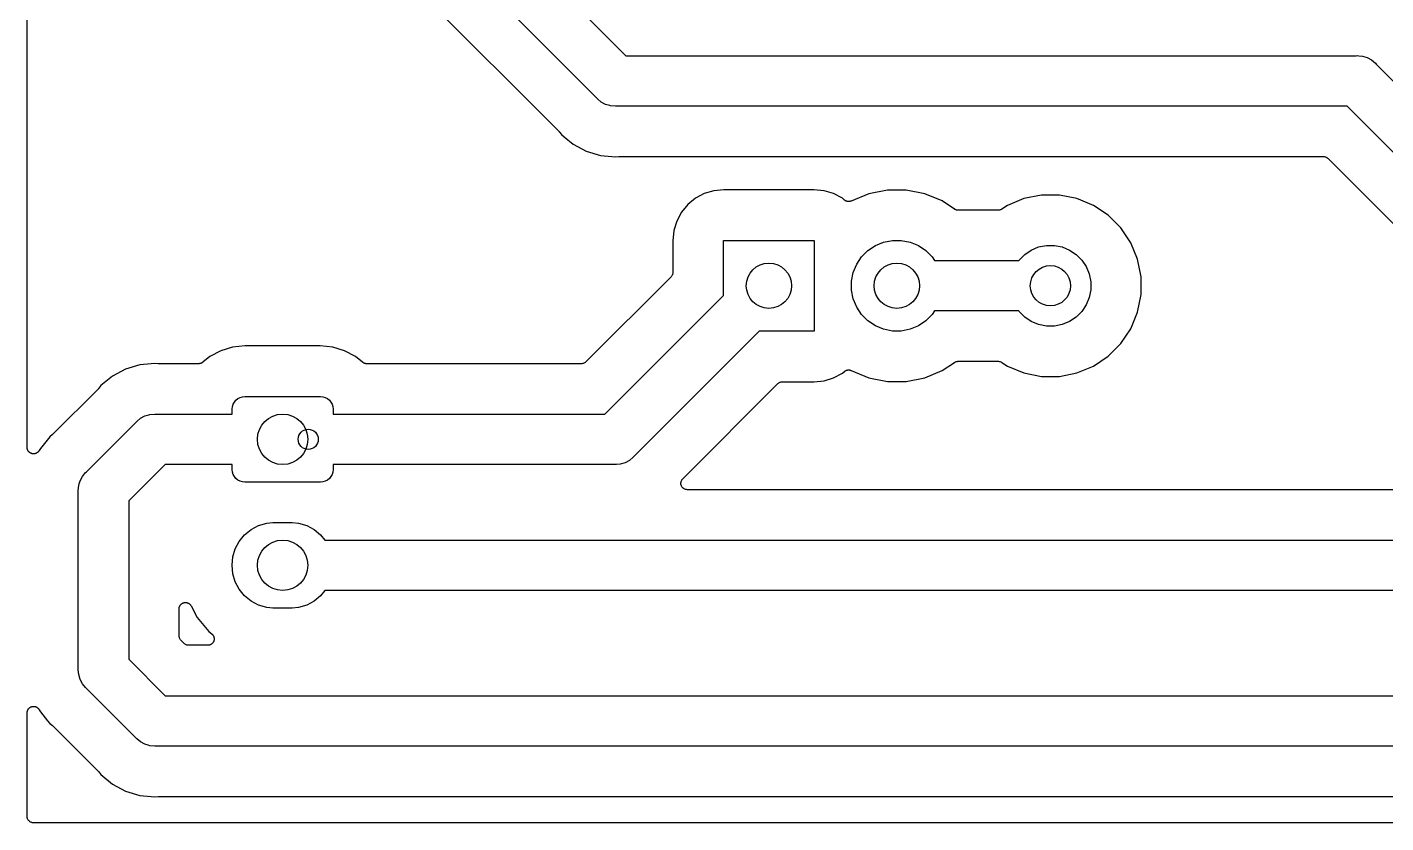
# Model space of a CAD drawing. Extents: x 31.5 to 106.7, y -110.7 to -45.7.
# Drawn here: x 31.5 to 58.47, y -110.73 to -94.94 of the extents above; entities that cross this region are included whole.
import ezdxf

# ---------------------------------------------------------------- set-up
doc = ezdxf.new("R2010")
doc.units = 0
doc.layers.add('BLACK', color=7, linetype='CONTINUOUS')

msp = doc.modelspace()

# ---------------------------------------------------------------- linework, layer by layer
at = {"layer": 'BLACK', "linetype": 'CONTINUOUS'}
for p, q in [((31.505, -103.285), (31.505, -45.856)), ((37.043, -89.1679), (43.3871, -95.512)), ((42.8091, -96.3482), (36.2109, -89.75)), ((35.8393, -90.7926), (42.0628, -97.0161)), ((43.3871, -95.512), (57.8874, -95.512)), ((57.8874, -95.512), (57.912, -95.5096)), ((57.912, -95.5096), (57.9366, -95.512)), ((57.9366, -95.512), (58.01, -95.5192)), ((58.01, -95.5192), (58.1043, -95.5478)), ((58.1043, -95.5478), (58.1911, -95.5943)), ((58.1911, -95.5943), (58.2673, -95.6567)), ((58.2673, -95.6567), (58.2829, -95.6758)), ((58.2829, -95.6758), (61.8854, -99.2783)), ((42.8247, -96.3673), (42.8091, -96.3482)), ((42.9009, -96.4297), (42.8247, -96.3673)), ((42.9877, -96.4762), (42.9009, -96.4297)), ((43.07, -96.5011), (42.9877, -96.4762)), ((43.082, -96.5048), (43.07, -96.5011)), ((43.18, -96.5144), (43.082, -96.5048)), ((43.2046, -96.512), (43.18, -96.5144)), ((57.7049, -96.512), (43.2046, -96.512)), ((61.1783, -99.9854), (57.7049, -96.512)), ((42.0628, -97.0161), (42.0641, -97.0174)), ((42.0641, -97.0174), (42.0674, -97.0216)), ((42.0674, -97.0216), (42.0712, -97.0254)), ((42.0712, -97.0254), (42.1142, -97.0778)), ((42.1142, -97.0778), (42.1666, -97.1208)), ((42.1666, -97.1208), (42.1666, -97.1208)), ((42.1666, -97.1208), (42.3426, -97.2652)), ((42.3426, -97.2652), (42.6032, -97.4045)), ((42.6032, -97.4045), (42.8859, -97.4903)), ((42.8859, -97.4903), (43.1125, -97.5126)), ((43.1125, -97.5126), (43.1125, -97.5126)), ((43.1125, -97.5126), (43.18, -97.5193)), ((43.18, -97.5193), (43.2475, -97.5126)), ((43.2475, -97.5126), (43.2492, -97.5125)), ((43.2492, -97.5125), (43.2546, -97.5125)), ((43.2546, -97.5125), (43.2599, -97.512)), ((43.2599, -97.512), (57.2381, -97.512)), ((57.2381, -97.512), (57.2385, -97.512)), ((57.2385, -97.512), (57.2385, -97.512)), ((57.2385, -97.512), (57.2385, -97.512)), ((57.2385, -97.512), (57.2398, -97.512)), ((57.2398, -97.512), (57.2515, -97.5133)), ((57.2515, -97.5133), (57.2632, -97.5145)), ((57.2632, -97.5145), (57.2638, -97.5147)), ((57.2638, -97.5147), (57.2645, -97.5148)), ((57.2645, -97.5148), (57.2757, -97.5183)), ((57.2757, -97.5183), (57.2869, -97.5218)), ((57.2869, -97.5218), (57.2875, -97.5221)), ((57.2875, -97.5221), (57.2881, -97.5223)), ((57.2881, -97.5223), (57.2984, -97.5279)), ((57.2984, -97.5279), (57.3087, -97.5335)), ((57.3087, -97.5335), (57.3092, -97.5339)), ((57.3092, -97.5339), (57.3098, -97.5342)), ((57.3098, -97.5342), (57.3188, -97.5417)), ((57.3188, -97.5417), (57.3279, -97.5492)), ((57.3279, -97.5492), (60.1845, -100.406)), ((44.7697, -98.3405), (44.6175, -98.4655)), ((44.9435, -98.2476), (44.7697, -98.3405)), ((45.132, -98.1905), (44.9435, -98.2476)), ((45.3342, -98.1705), (45.132, -98.1905)), ((47.1218, -98.1705), (45.3342, -98.1705)), ((47.324, -98.1905), (47.1218, -98.1705)), ((47.5125, -98.2476), (47.324, -98.1905)), ((47.6863, -98.3405), (47.5125, -98.2476)), ((47.7303, -98.3766), (47.6863, -98.3405)), ((47.735, -98.3798), (47.7303, -98.3766)), ((47.7393, -98.3834), (47.735, -98.3798)), ((47.7452, -98.3866), (47.7393, -98.3834)), ((47.7509, -98.3904), (47.7452, -98.3866)), ((47.7561, -98.3926), (47.7509, -98.3904)), ((47.761, -98.3953), (47.7561, -98.3926)), ((47.7675, -98.3973), (47.761, -98.3953)), ((47.7738, -98.3999), (47.7675, -98.3973)), ((47.7793, -98.401), (47.7738, -98.3999)), ((47.7847, -98.4027), (47.7793, -98.401)), ((47.7914, -98.4035), (47.7847, -98.4027)), ((47.7981, -98.4048), (47.7914, -98.4035)), ((47.8037, -98.4048), (47.7981, -98.4048)), ((47.8093, -98.4054), (47.8037, -98.4048)), ((47.8161, -98.4049), (47.8093, -98.4054)), ((47.8228, -98.4049), (47.8161, -98.4049)), ((47.8284, -98.4038), (47.8228, -98.4049)), ((47.834, -98.4033), (47.8284, -98.4038)), ((47.8405, -98.4014), (47.834, -98.4033)), ((47.8472, -98.4001), (47.8405, -98.4014)), ((47.8524, -98.398), (47.8472, -98.4001)), ((47.8578, -98.3965), (47.8524, -98.398)), ((47.8594, -98.3958), (47.8578, -98.3965)), ((48.2138, -98.249), (47.8594, -98.3958)), ((48.5809, -98.176), (48.2138, -98.249)), ((48.9551, -98.176), (48.5809, -98.176)), ((49.3222, -98.249), (48.9551, -98.176)), ((49.668, -98.3922), (49.3222, -98.249)), ((49.911, -98.5546), (49.668, -98.3922)), ((51.291, -98.3452), (50.9634, -98.4809)), ((51.6387, -98.276), (51.291, -98.3452)), ((51.9933, -98.276), (51.6387, -98.276)), ((52.341, -98.3452), (51.9933, -98.276)), ((52.6686, -98.4809), (52.341, -98.3452)), ((44.4925, -98.6177), (44.3997, -98.7915)), ((44.6175, -98.4655), (44.4925, -98.6177)), ((49.9213, -98.5601), (49.911, -98.5546)), ((49.9315, -98.5657), (49.9213, -98.5601)), ((49.9322, -98.5659), (49.9315, -98.5657)), ((49.9328, -98.5663), (49.9322, -98.5659)), ((49.944, -98.5697), (49.9328, -98.5663)), ((49.9551, -98.5732), (49.944, -98.5697)), ((49.9558, -98.5733), (49.9551, -98.5732)), ((49.9565, -98.5735), (49.9558, -98.5733)), ((49.9681, -98.5747), (49.9565, -98.5735)), ((49.9798, -98.576), (49.9681, -98.5747)), ((49.9812, -98.576), (49.9798, -98.576)), ((49.9815, -98.576), (49.9812, -98.576)), ((49.9812, -98.576), (49.9812, -98.576)), ((49.9812, -98.576), (49.9812, -98.576)), ((50.7825, -98.576), (49.9815, -98.576)), ((50.7941, -98.5749), (50.7825, -98.576)), ((50.8057, -98.5739), (50.7941, -98.5749)), ((50.8064, -98.5737), (50.8057, -98.5739)), ((50.8071, -98.5736), (50.8064, -98.5737)), ((50.8183, -98.5702), (50.8071, -98.5736)), ((50.8295, -98.567), (50.8183, -98.5702)), ((50.8302, -98.5666), (50.8295, -98.567)), ((50.8309, -98.5664), (50.8302, -98.5666)), ((50.8411, -98.561), (50.8309, -98.5664)), ((50.8515, -98.5556), (50.8411, -98.561)), ((50.8527, -98.5548), (50.8515, -98.5556)), ((50.8528, -98.5548), (50.8527, -98.5548)), ((50.853, -98.5546), (50.8528, -98.5548)), ((50.8528, -98.5548), (50.8528, -98.5548)), ((50.9634, -98.4809), (50.853, -98.5546)), ((52.9634, -98.6778), (52.6686, -98.4809)), ((53.2142, -98.9286), (52.9634, -98.6778)), ((44.3997, -98.7915), (44.3425, -98.98)), ((53.4111, -99.2234), (53.2142, -98.9286)), ((44.3425, -98.98), (44.3225, -99.1822)), ((44.3225, -99.1822), (44.3225, -99.8075)), ((45.328, -100.269), (45.328, -99.176)), ((45.328, -99.176), (47.128, -99.176)), ((47.128, -99.176), (47.128, -100.976)), ((48.3417, -99.2784), (48.5055, -99.2106)), ((48.5055, -99.2106), (48.6794, -99.176)), ((48.6794, -99.176), (48.8566, -99.176)), ((48.8566, -99.176), (49.0305, -99.2106)), ((49.0305, -99.2106), (49.1943, -99.2784)), ((53.5468, -99.551), (53.4111, -99.2234)), ((47.9704, -99.6497), (48.0689, -99.5023)), ((48.0689, -99.5023), (48.1943, -99.3769)), ((48.1943, -99.3769), (48.3417, -99.2784)), ((49.1943, -99.2784), (49.3417, -99.3769)), ((49.3417, -99.3769), (49.4671, -99.5023)), ((49.4671, -99.5023), (49.5163, -99.576)), ((51.1946, -99.566), (51.306, -99.4546)), ((51.306, -99.4546), (51.4371, -99.367)), ((51.4371, -99.367), (51.5826, -99.3067)), ((51.5826, -99.3067), (51.7372, -99.276)), ((51.7372, -99.276), (51.8948, -99.276)), ((51.8948, -99.276), (52.0494, -99.3067)), ((52.0494, -99.3067), (52.1949, -99.367)), ((52.1949, -99.367), (52.326, -99.4546)), ((52.326, -99.4546), (52.4374, -99.566)), ((47.9026, -99.8135), (47.9704, -99.6497)), ((49.5163, -99.576), (51.1879, -99.576)), ((51.1879, -99.576), (51.1946, -99.566)), ((52.4374, -99.566), (52.525, -99.6971)), ((52.525, -99.6971), (52.5853, -99.8426)), ((53.616, -99.8987), (53.5468, -99.551)), ((44.2854, -99.8973), (42.5959, -101.587)), ((44.2928, -99.8883), (44.2854, -99.8973)), ((44.3003, -99.8793), (44.2928, -99.8883)), ((44.3007, -99.8787), (44.3003, -99.8793)), ((44.3011, -99.8782), (44.3007, -99.8787)), ((44.3066, -99.8678), (44.3011, -99.8782)), ((44.3123, -99.8576), (44.3066, -99.8678)), ((44.3125, -99.8569), (44.3123, -99.8576)), ((44.3128, -99.8563), (44.3125, -99.8569)), ((44.3162, -99.8451), (44.3128, -99.8563)), ((44.3198, -99.8339), (44.3162, -99.8451)), ((44.32, -99.8326), (44.3198, -99.8333)), ((44.3198, -99.8333), (44.3198, -99.8339)), ((44.3212, -99.821), (44.32, -99.8326)), ((44.3225, -99.8093), (44.3212, -99.821)), ((44.3225, -99.8075), (44.3225, -99.8079)), ((44.3225, -99.8079), (44.3225, -99.808)), ((44.3225, -99.808), (44.3225, -99.808)), ((44.3225, -99.808), (44.3225, -99.8093)), ((47.868, -99.9874), (47.9026, -99.8135)), ((47.868, -100.165), (47.868, -99.9874)), ((52.5853, -99.8426), (52.616, -99.9972)), ((52.616, -99.9972), (52.616, -100.155)), ((53.616, -100.253), (53.616, -99.8987)), ((42.9729, -102.624), (45.328, -100.269)), ((47.9026, -100.339), (47.868, -100.165)), ((52.5853, -100.309), (52.525, -100.455)), ((52.616, -100.155), (52.5853, -100.309)), ((53.5468, -100.601), (53.616, -100.253)), ((47.9704, -100.502), (47.9026, -100.339)), ((48.0689, -100.65), (47.9704, -100.502)), ((49.5163, -100.576), (49.4671, -100.65)), ((51.1879, -100.576), (49.5163, -100.576)), ((51.1946, -100.586), (51.1879, -100.576)), ((51.306, -100.697), (51.1946, -100.586)), ((52.4374, -100.586), (52.326, -100.697)), ((52.525, -100.455), (52.4374, -100.586)), ((48.1943, -100.775), (48.0689, -100.65)), ((48.3417, -100.874), (48.1943, -100.775)), ((49.3417, -100.775), (49.1943, -100.874)), ((49.4671, -100.65), (49.3417, -100.775)), ((51.4371, -100.785), (51.306, -100.697)), ((51.5826, -100.845), (51.4371, -100.785)), ((51.7372, -100.876), (51.5826, -100.845)), ((52.0494, -100.845), (51.8948, -100.876)), ((52.1949, -100.785), (52.0494, -100.845)), ((52.326, -100.697), (52.1949, -100.785)), ((53.4111, -100.929), (53.5468, -100.601)), ((46.0351, -100.976), (43.5509, -103.46)), ((47.128, -100.976), (46.0351, -100.976)), ((48.5055, -100.941), (48.3417, -100.874)), ((48.6794, -100.976), (48.5055, -100.941)), ((48.8566, -100.976), (48.6794, -100.976)), ((49.0305, -100.941), (48.8566, -100.976)), ((49.1943, -100.874), (49.0305, -100.941)), ((51.8948, -100.876), (51.7372, -100.876)), ((53.2142, -101.223), (53.4111, -100.929)), ((35.3458, -101.365), (35.1288, -101.481)), ((35.5812, -101.293), (35.3458, -101.365)), ((35.8322, -101.269), (35.5812, -101.293)), ((37.3198, -101.269), (35.8322, -101.269)), ((37.5708, -101.293), (37.3198, -101.269)), ((37.8062, -101.365), (37.5708, -101.293)), ((38.0232, -101.481), (37.8062, -101.365)), ((52.9634, -101.474), (53.2142, -101.223)), ((33.7419, -101.646), (33.4592, -101.731)), ((33.9684, -101.623), (33.7419, -101.646)), ((33.9685, -101.623), (33.9684, -101.623)), ((34.036, -101.617), (33.9685, -101.623)), ((34.1035, -101.623), (34.036, -101.617)), ((34.1088, -101.623), (34.1035, -101.623)), ((34.1141, -101.624), (34.1088, -101.623)), ((34.1159, -101.624), (34.1141, -101.624)), ((34.9087, -101.624), (34.1159, -101.624)), ((34.9142, -101.623), (34.9087, -101.624)), ((34.9197, -101.624), (34.9142, -101.623)), ((34.9265, -101.622), (34.9197, -101.624)), ((34.9334, -101.622), (34.9265, -101.622)), ((34.9387, -101.62), (34.9334, -101.622)), ((34.9441, -101.619), (34.9387, -101.62)), ((34.9505, -101.616), (34.9441, -101.619)), ((34.9571, -101.614), (34.9505, -101.616)), ((34.962, -101.612), (34.9571, -101.614)), ((34.9671, -101.61), (34.962, -101.612)), ((34.9729, -101.606), (34.9671, -101.61)), ((34.979, -101.603), (34.9729, -101.606)), ((34.9833, -101.599), (34.979, -101.603)), ((34.9879, -101.596), (34.9833, -101.599)), ((34.9893, -101.595), (34.9879, -101.596)), ((35.1288, -101.481), (34.9893, -101.595)), ((38.1627, -101.595), (38.0232, -101.481)), ((38.1673, -101.598), (38.1627, -101.595)), ((38.1715, -101.602), (38.1673, -101.598)), ((38.1776, -101.605), (38.1715, -101.602)), ((38.1833, -101.609), (38.1776, -101.605)), ((38.1884, -101.611), (38.1833, -101.609)), ((38.1932, -101.614), (38.1884, -101.611)), ((38.1998, -101.616), (38.1932, -101.614)), ((38.2062, -101.618), (38.1998, -101.616)), ((38.2116, -101.62), (38.2062, -101.618)), ((38.2169, -101.621), (38.2116, -101.62)), ((38.2237, -101.622), (38.2169, -101.621)), ((38.2305, -101.623), (38.2237, -101.622)), ((38.236, -101.623), (38.2305, -101.623)), ((38.2415, -101.624), (38.236, -101.623)), ((38.2433, -101.624), (38.2415, -101.624)), ((42.5061, -101.624), (38.2433, -101.624)), ((42.5177, -101.623), (42.5061, -101.624)), ((42.5294, -101.622), (42.5177, -101.623)), ((42.5301, -101.622), (42.5294, -101.622)), ((42.5307, -101.622), (42.5301, -101.622)), ((42.5419, -101.618), (42.5307, -101.622)), ((42.5532, -101.615), (42.5419, -101.618)), ((42.5538, -101.615), (42.5532, -101.615)), ((42.5545, -101.614), (42.5538, -101.615)), ((42.5648, -101.609), (42.5545, -101.614)), ((42.5752, -101.604), (42.5648, -101.609)), ((42.5758, -101.603), (42.5752, -101.604)), ((42.5764, -101.603), (42.5758, -101.603)), ((42.5854, -101.595), (42.5764, -101.603)), ((42.5946, -101.588), (42.5854, -101.595)), ((42.5955, -101.587), (42.5946, -101.588)), ((42.5956, -101.587), (42.5955, -101.587)), ((42.5959, -101.587), (42.5956, -101.587)), ((42.5956, -101.587), (42.5956, -101.587)), ((49.668, -101.76), (49.911, -101.597)), ((49.911, -101.597), (49.9112, -101.597)), ((49.9112, -101.597), (49.9112, -101.597)), ((49.9112, -101.597), (49.9113, -101.597)), ((49.9113, -101.597), (49.9124, -101.596)), ((49.9124, -101.596), (49.9229, -101.591)), ((49.9229, -101.591), (49.9331, -101.586)), ((49.9331, -101.586), (49.9338, -101.585)), ((49.9338, -101.585), (49.9345, -101.585)), ((49.9345, -101.585), (49.9457, -101.582)), ((49.9457, -101.582), (49.9569, -101.578)), ((49.9569, -101.578), (49.9576, -101.578)), ((49.9576, -101.578), (49.9583, -101.578)), ((49.9583, -101.578), (49.9699, -101.577)), ((49.9699, -101.577), (49.9815, -101.576)), ((49.9815, -101.576), (50.7825, -101.576)), ((50.7825, -101.576), (50.7828, -101.576)), ((50.7828, -101.576), (50.7828, -101.576)), ((50.7828, -101.576), (50.7828, -101.576)), ((50.7828, -101.576), (50.7842, -101.576)), ((50.7842, -101.576), (50.7959, -101.577)), ((50.7959, -101.577), (50.8075, -101.578)), ((50.8075, -101.578), (50.8082, -101.579)), ((50.8082, -101.579), (50.8089, -101.579)), ((50.8089, -101.579), (50.82, -101.582)), ((50.82, -101.582), (50.8312, -101.586)), ((50.8312, -101.586), (50.8318, -101.586)), ((50.8318, -101.586), (50.8325, -101.586)), ((50.8325, -101.586), (50.8427, -101.592)), ((50.8427, -101.592), (50.853, -101.597)), ((50.853, -101.597), (50.9634, -101.671)), ((50.9634, -101.671), (51.291, -101.807)), ((52.341, -101.807), (52.6686, -101.671)), ((52.6686, -101.671), (52.9634, -101.474)), ((33.1986, -101.871), (32.9702, -102.058)), ((33.4592, -101.731), (33.1986, -101.871)), ((47.324, -101.962), (47.5125, -101.904)), ((47.5125, -101.904), (47.6863, -101.811)), ((47.6863, -101.811), (47.7303, -101.775)), ((47.7303, -101.775), (47.7317, -101.774)), ((47.7317, -101.774), (47.7364, -101.771)), ((47.7364, -101.771), (47.7407, -101.768)), ((47.7407, -101.768), (47.7467, -101.764)), ((47.7467, -101.764), (47.7524, -101.761)), ((47.7524, -101.761), (47.7577, -101.759)), ((47.7577, -101.759), (47.7627, -101.756)), ((47.7627, -101.756), (47.7691, -101.754)), ((47.7691, -101.754), (47.7755, -101.752)), ((47.7755, -101.752), (47.781, -101.751)), ((47.781, -101.751), (47.7864, -101.749)), ((47.7864, -101.749), (47.7932, -101.748)), ((47.7932, -101.748), (47.7998, -101.747)), ((47.7998, -101.747), (47.8055, -101.747)), ((47.8055, -101.747), (47.8111, -101.747)), ((47.8111, -101.747), (47.8178, -101.747)), ((47.8178, -101.747), (47.8246, -101.747)), ((47.8246, -101.747), (47.8301, -101.748)), ((47.8301, -101.748), (47.8357, -101.749)), ((47.8357, -101.749), (47.8422, -101.751)), ((47.8422, -101.751), (47.8489, -101.752)), ((47.8489, -101.752), (47.8541, -101.755)), ((47.8541, -101.755), (47.8594, -101.756)), ((47.8594, -101.756), (48.2138, -101.903)), ((48.2138, -101.903), (48.5809, -101.976)), ((48.9551, -101.976), (49.3222, -101.903)), ((49.3222, -101.903), (49.668, -101.76)), ((51.291, -101.807), (51.6387, -101.876)), ((51.6387, -101.876), (51.9933, -101.876)), ((51.9933, -101.876), (52.341, -101.807)), ((32.9188, -102.12), (32.0159, -103.023)), ((32.9222, -102.116), (32.9188, -102.12)), ((32.9261, -102.112), (32.9222, -102.116)), ((32.9272, -102.111), (32.9261, -102.112)), ((32.9702, -102.058), (32.9272, -102.111)), ((44.5181, -103.907), (46.4067, -102.019)), ((46.4067, -102.019), (46.407, -102.018)), ((46.407, -102.018), (46.4079, -102.017)), ((46.407, -102.018), (46.407, -102.018)), ((46.407, -102.018), (46.407, -102.018)), ((46.4079, -102.017), (46.4171, -102.01)), ((46.4171, -102.01), (46.4262, -102.003)), ((46.4262, -102.003), (46.4268, -102.002)), ((46.4268, -102.002), (46.4273, -102.002)), ((46.4273, -102.002), (46.4378, -101.997)), ((46.4378, -101.997), (46.4481, -101.991)), ((46.4481, -101.991), (46.4487, -101.991)), ((46.4487, -101.991), (46.4493, -101.991)), ((46.4493, -101.991), (46.4606, -101.987)), ((46.4606, -101.987), (46.4718, -101.984)), ((46.4718, -101.984), (46.4725, -101.984)), ((46.4725, -101.984), (46.4731, -101.984)), ((46.4731, -101.984), (46.4847, -101.983)), ((46.4847, -101.983), (46.4965, -101.981)), ((46.4965, -101.981), (47.1218, -101.981)), ((47.1218, -101.981), (47.324, -101.962)), ((48.5809, -101.976), (48.9551, -101.976)), ((35.576, -102.524), (35.5808, -102.475)), ((35.5808, -102.475), (35.595, -102.428)), ((35.595, -102.428), (35.6181, -102.385)), ((35.6181, -102.385), (35.6492, -102.347)), ((35.6492, -102.347), (35.6871, -102.316)), ((35.6871, -102.316), (35.7303, -102.293)), ((35.7303, -102.293), (35.7772, -102.279)), ((35.7772, -102.279), (35.826, -102.274)), ((35.826, -102.274), (37.326, -102.274)), ((37.326, -102.274), (37.3748, -102.279)), ((37.3748, -102.279), (37.4217, -102.293)), ((37.4217, -102.293), (37.4649, -102.316)), ((37.4649, -102.316), (37.5028, -102.347)), ((37.5028, -102.347), (37.5339, -102.385)), ((37.5339, -102.385), (37.557, -102.428)), ((37.557, -102.428), (37.5712, -102.475)), ((37.5712, -102.475), (37.576, -102.524)), ((33.6807, -102.769), (33.7569, -102.706)), ((33.7569, -102.706), (33.8437, -102.66)), ((33.8437, -102.66), (33.9185, -102.637)), ((33.9185, -102.637), (33.938, -102.631)), ((33.938, -102.631), (34.036, -102.622)), ((34.036, -102.622), (34.0606, -102.624)), ((34.0606, -102.624), (35.576, -102.624)), ((35.576, -102.624), (35.576, -102.524)), ((37.576, -102.524), (37.576, -102.624)), ((37.576, -102.624), (42.9729, -102.624)), ((32.6838, -103.769), (33.6651, -102.788)), ((33.6651, -102.788), (33.6807, -102.769)), ((31.5056, -103.291), (31.505, -103.285)), ((31.9542, -103.074), (31.7668, -103.303)), ((32.0066, -103.031), (31.9542, -103.074)), ((32.0104, -103.027), (32.0066, -103.031)), ((32.0146, -103.024), (32.0104, -103.027)), ((32.0159, -103.023), (32.0146, -103.024)), ((31.5056, -103.297), (31.5056, -103.291)), ((31.5068, -103.304), (31.5056, -103.297)), ((31.5074, -103.31), (31.5068, -103.304)), ((31.5092, -103.316), (31.5074, -103.31)), ((31.5103, -103.322), (31.5092, -103.316)), ((31.5127, -103.328), (31.5103, -103.322)), ((31.5146, -103.334), (31.5127, -103.328)), ((31.5174, -103.339), (31.5146, -103.334)), ((31.5197, -103.345), (31.5174, -103.339)), ((31.5232, -103.35), (31.5197, -103.345)), ((31.5262, -103.356), (31.5232, -103.35)), ((31.5301, -103.36), (31.5262, -103.356)), ((31.5334, -103.365), (31.5301, -103.36)), ((31.5379, -103.37), (31.5334, -103.365)), ((31.5419, -103.375), (31.5379, -103.37)), ((31.5466, -103.379), (31.5419, -103.375)), ((31.5508, -103.383), (31.5466, -103.379)), ((31.5561, -103.387), (31.5508, -103.383)), ((31.561, -103.391), (31.5561, -103.387)), ((31.5663, -103.393), (31.561, -103.391)), ((31.5714, -103.397), (31.5663, -103.393)), ((31.5772, -103.399), (31.5714, -103.397)), ((31.5828, -103.402), (31.5772, -103.399)), ((31.5886, -103.404), (31.5828, -103.402)), ((31.5942, -103.407), (31.5886, -103.404)), ((31.6004, -103.408), (31.5942, -103.407)), ((31.6065, -103.41), (31.6004, -103.408)), ((31.6125, -103.41), (31.6065, -103.41)), ((31.6184, -103.412), (31.6125, -103.41)), ((31.6248, -103.412), (31.6184, -103.412)), ((31.6311, -103.412), (31.6248, -103.412)), ((31.6372, -103.412), (31.6311, -103.412)), ((31.6432, -103.412), (31.6372, -103.412)), ((31.6495, -103.411), (31.6432, -103.412)), ((31.6558, -103.41), (31.6495, -103.411)), ((31.6616, -103.408), (31.6558, -103.41)), ((31.6676, -103.407), (31.6616, -103.408)), ((31.6735, -103.405), (31.6676, -103.407)), ((31.6796, -103.403), (31.6735, -103.405)), ((31.685, -103.4), (31.6796, -103.403)), ((31.6906, -103.398), (31.685, -103.4)), ((31.6959, -103.395), (31.6906, -103.398)), ((31.7015, -103.392), (31.6959, -103.395)), ((31.7063, -103.388), (31.7015, -103.392)), ((31.7114, -103.384), (31.7063, -103.388)), ((31.7159, -103.38), (31.7114, -103.384)), ((31.7209, -103.376), (31.7159, -103.38)), ((31.7248, -103.371), (31.7209, -103.376)), ((31.7291, -103.367), (31.7248, -103.371)), ((31.7327, -103.362), (31.7291, -103.367)), ((31.7368, -103.357), (31.7327, -103.362)), ((31.7397, -103.352), (31.7368, -103.357)), ((31.7432, -103.347), (31.7397, -103.352)), ((31.744, -103.345), (31.7432, -103.347)), ((31.7668, -103.303), (31.744, -103.345)), ((43.4591, -103.542), (43.3723, -103.588)), ((43.5353, -103.479), (43.4591, -103.542)), ((43.5509, -103.46), (43.5353, -103.479)), ((32.6023, -103.861), (32.6647, -103.785)), ((32.6647, -103.785), (32.6838, -103.769)), ((34.2431, -103.624), (33.52, -104.347)), ((35.576, -103.624), (34.2431, -103.624)), ((35.576, -103.724), (35.576, -103.624)), ((35.5808, -103.773), (35.576, -103.724)), ((35.595, -103.82), (35.5808, -103.773)), ((35.6181, -103.863), (35.595, -103.82)), ((37.557, -103.82), (37.5339, -103.863)), ((37.5712, -103.773), (37.557, -103.82)), ((37.576, -103.724), (37.5712, -103.773)), ((43.1554, -103.624), (37.576, -103.624)), ((37.576, -103.624), (37.576, -103.724)), ((43.18, -103.626), (43.1554, -103.624)), ((43.2046, -103.624), (43.18, -103.626)), ((43.278, -103.617), (43.2046, -103.624)), ((43.3723, -103.588), (43.278, -103.617)), ((32.5176, -104.14), (32.5272, -104.042)), ((32.5272, -104.042), (32.5374, -104.008)), ((32.5374, -104.008), (32.5558, -103.948)), ((32.5558, -103.948), (32.6023, -103.861)), ((35.6492, -103.901), (35.6181, -103.863)), ((35.6871, -103.932), (35.6492, -103.901)), ((35.7303, -103.955), (35.6871, -103.932)), ((35.7772, -103.969), (35.7303, -103.955)), ((35.826, -103.974), (35.7772, -103.969)), ((37.326, -103.974), (35.826, -103.974)), ((37.3748, -103.969), (37.326, -103.974)), ((37.4217, -103.955), (37.3748, -103.969)), ((37.4649, -103.932), (37.4217, -103.955)), ((37.5028, -103.901), (37.4649, -103.932)), ((37.5339, -103.863), (37.5028, -103.901)), ((44.4809, -103.996), (44.4822, -103.984)), ((44.4809, -103.997), (44.4809, -103.996)), ((44.4809, -103.996), (44.4809, -103.996)), ((44.4821, -104.009), (44.4809, -103.997)), ((44.4832, -104.021), (44.4821, -104.009)), ((44.4822, -103.984), (44.4834, -103.972)), ((44.4833, -104.021), (44.4832, -104.021)), ((44.4832, -104.021), (44.4832, -104.021)), ((44.4868, -104.033), (44.4833, -104.021)), ((44.4834, -103.972), (44.4835, -103.972)), ((44.4835, -103.971), (44.4871, -103.96)), ((44.4835, -103.972), (44.4835, -103.971)), ((44.4902, -104.045), (44.4868, -104.033)), ((44.4871, -103.96), (44.4907, -103.948)), ((44.4903, -104.045), (44.4902, -104.045)), ((44.4961, -104.056), (44.4903, -104.045)), ((44.4903, -104.045), (44.4903, -104.045)), ((44.4907, -103.948), (44.4908, -103.948)), ((44.4908, -103.948), (44.4967, -103.937)), ((44.4908, -103.948), (44.4908, -103.948)), ((44.5017, -104.067), (44.4961, -104.056)), ((44.4967, -103.937), (44.5024, -103.926)), ((44.5018, -104.067), (44.5017, -104.067)), ((44.5019, -104.067), (44.5018, -104.067)), ((44.5096, -104.076), (44.5019, -104.067)), ((44.5024, -103.926), (44.5025, -103.926)), ((44.5025, -103.926), (44.5026, -103.926)), ((44.5026, -103.926), (44.5104, -103.917)), ((44.5172, -104.086), (44.5096, -104.076)), ((44.5104, -103.917), (44.5181, -103.907)), ((44.5174, -104.086), (44.5172, -104.086)), ((44.5175, -104.086), (44.5174, -104.086)), ((44.5269, -104.094), (44.5175, -104.086)), ((44.5362, -104.102), (44.5269, -104.094)), ((32.52, -104.165), (32.5176, -104.14)), ((32.52, -107.671), (32.52, -104.165)), ((33.52, -104.347), (33.52, -107.489)), ((44.5364, -104.102), (44.5362, -104.102)), ((44.5365, -104.102), (44.5364, -104.102)), ((44.5473, -104.108), (44.5365, -104.102)), ((44.5579, -104.114), (44.5473, -104.108)), ((44.5581, -104.114), (44.5579, -104.114)), ((44.5583, -104.114), (44.5581, -104.114)), ((44.5699, -104.118), (44.5583, -104.114)), ((44.5815, -104.121), (44.5699, -104.118)), ((44.5817, -104.121), (44.5815, -104.121)), ((44.582, -104.121), (44.5817, -104.121)), ((44.5939, -104.123), (44.582, -104.121)), ((44.6062, -104.124), (44.5939, -104.123)), ((44.6066, -104.124), (44.6062, -104.124)), ((44.6079, -104.124), (44.6066, -104.124)), ((44.6066, -104.124), (44.6066, -104.124)), ((44.6066, -104.124), (44.6066, -104.124)), ((63.3741, -104.124), (44.6079, -104.124)), ((35.9515, -104.914), (36.0991, -104.835)), ((36.0991, -104.835), (36.2594, -104.786)), ((36.2594, -104.786), (36.3843, -104.774)), ((36.3843, -104.774), (36.7677, -104.774)), ((36.7677, -104.774), (36.8926, -104.786)), ((36.8926, -104.786), (37.0529, -104.835)), ((37.0529, -104.835), (37.2005, -104.914)), ((35.6369, -105.297), (35.7158, -105.149)), ((35.7158, -105.149), (35.8221, -105.02)), ((35.8221, -105.02), (35.9515, -104.914)), ((37.2005, -104.914), (37.3299, -105.02)), ((37.3299, -105.02), (37.4153, -105.124)), ((37.4153, -105.124), (63.8409, -105.124)), ((35.5883, -105.457), (35.6369, -105.297)), ((35.5719, -105.624), (35.5883, -105.457)), ((35.5883, -105.791), (35.5719, -105.624)), ((35.6369, -105.951), (35.5883, -105.791)), ((35.7158, -106.099), (35.6369, -105.951)), ((35.8221, -106.228), (35.7158, -106.099)), ((35.9515, -106.334), (35.8221, -106.228)), ((37.3299, -106.228), (37.2005, -106.334)), ((37.4153, -106.124), (37.3299, -106.228)), ((64.0234, -106.124), (37.4153, -106.124)), ((34.52, -106.488), (34.5207, -106.482)), ((34.52, -106.49), (34.52, -106.488)), ((34.52, -107.022), (34.52, -106.49)), ((34.5207, -106.482), (34.5208, -106.476)), ((34.5208, -106.476), (34.5221, -106.47)), ((34.5221, -106.47), (34.5228, -106.463)), ((34.5228, -106.463), (34.5246, -106.457)), ((34.5246, -106.457), (34.5259, -106.452)), ((34.5259, -106.452), (34.5284, -106.446)), ((34.5284, -106.446), (34.5303, -106.44)), ((34.5303, -106.44), (34.5332, -106.434)), ((34.5332, -106.434), (34.5356, -106.429)), ((34.5356, -106.429), (34.5392, -106.423)), ((34.5392, -106.423), (34.5422, -106.418)), ((34.5422, -106.418), (34.5461, -106.413)), ((34.5461, -106.413), (34.5495, -106.408)), ((34.5495, -106.408), (34.5541, -106.404)), ((34.5541, -106.404), (34.5581, -106.399)), ((34.5581, -106.399), (34.5629, -106.395)), ((34.5629, -106.395), (34.5672, -106.391)), ((34.5672, -106.391), (34.5725, -106.387)), ((34.5725, -106.387), (34.5775, -106.383)), ((34.5775, -106.383), (34.5828, -106.381)), ((34.5828, -106.381), (34.5879, -106.377)), ((34.5879, -106.377), (34.5938, -106.375)), ((34.5938, -106.375), (34.5994, -106.372)), ((34.5994, -106.372), (34.6052, -106.37)), ((34.6052, -106.37), (34.6109, -106.368)), ((34.6109, -106.368), (34.6171, -106.367)), ((34.6171, -106.367), (34.6232, -106.365)), ((34.6232, -106.365), (34.6292, -106.364)), ((34.6292, -106.364), (34.6352, -106.363)), ((34.6352, -106.363), (34.6416, -106.363)), ((34.6416, -106.363), (34.6479, -106.363)), ((34.6479, -106.363), (34.6539, -106.363)), ((34.6539, -106.363), (34.66, -106.363)), ((34.66, -106.363), (34.6662, -106.365)), ((34.6662, -106.365), (34.6725, -106.365)), ((34.6725, -106.365), (34.6783, -106.367)), ((34.6783, -106.367), (34.6843, -106.368)), ((34.6843, -106.368), (34.6901, -106.371)), ((34.6901, -106.371), (34.6962, -106.373)), ((34.6962, -106.373), (34.7016, -106.375)), ((34.7016, -106.375), (34.7072, -106.378)), ((34.7072, -106.378), (34.7124, -106.381)), ((34.7124, -106.381), (34.718, -106.384)), ((34.718, -106.384), (34.7227, -106.388)), ((34.7227, -106.388), (34.7277, -106.392)), ((34.7277, -106.392), (34.7322, -106.396)), ((34.7322, -106.396), (34.7371, -106.4)), ((34.7371, -106.4), (34.741, -106.405)), ((34.741, -106.405), (34.7452, -106.409)), ((34.7452, -106.409), (34.7488, -106.414)), ((34.7488, -106.414), (34.7528, -106.419)), ((34.7528, -106.419), (34.7556, -106.425)), ((34.7556, -106.425), (34.759, -106.43)), ((34.759, -106.43), (34.8803, -106.657)), ((36.0991, -106.413), (35.9515, -106.334)), ((36.2594, -106.462), (36.0991, -106.413)), ((36.3843, -106.474), (36.2594, -106.462)), ((36.7677, -106.474), (36.3843, -106.474)), ((36.8926, -106.462), (36.7677, -106.474)), ((37.0529, -106.413), (36.8926, -106.462)), ((37.2005, -106.334), (37.0529, -106.413)), ((34.8803, -106.657), (35.1115, -106.938)), ((34.5211, -107.034), (34.52, -107.022)), ((34.5222, -107.045), (34.5211, -107.034)), ((34.5224, -107.046), (34.5222, -107.045)), ((34.5224, -107.047), (34.5224, -107.046)), ((34.5258, -107.058), (34.5224, -107.047)), ((34.5291, -107.069), (34.5258, -107.058)), ((35.1115, -106.938), (35.1704, -106.987)), ((35.1704, -106.987), (35.1718, -106.988)), ((35.1718, -106.988), (35.176, -106.992)), ((35.176, -106.992), (35.1806, -106.996)), ((35.1806, -106.996), (35.1846, -107.001)), ((35.1846, -107.001), (35.1891, -107.006)), ((35.1891, -107.006), (35.1924, -107.011)), ((35.1924, -107.011), (35.1961, -107.015)), ((35.1961, -107.015), (35.1991, -107.021)), ((35.1991, -107.021), (35.2026, -107.027)), ((35.2026, -107.027), (35.2048, -107.032)), ((35.2048, -107.032), (35.2076, -107.037)), ((35.2076, -107.037), (35.2094, -107.044)), ((35.2094, -107.044), (35.2118, -107.05)), ((35.2118, -107.05), (35.2129, -107.055)), ((35.2129, -107.055), (35.2146, -107.061)), ((35.2146, -107.061), (35.2152, -107.068)), ((34.5294, -107.07), (34.5291, -107.069)), ((34.5296, -107.07), (34.5294, -107.07)), ((34.5351, -107.081), (34.5296, -107.07)), ((34.5405, -107.091), (34.5351, -107.081)), ((34.5409, -107.092), (34.5405, -107.091)), ((34.5412, -107.092), (34.5409, -107.092)), ((34.5486, -107.101), (34.5412, -107.092)), ((34.556, -107.111), (34.5486, -107.101)), ((34.5569, -107.112), (34.556, -107.111)), ((34.5572, -107.112), (34.5569, -107.112)), ((34.5569, -107.112), (34.5569, -107.112)), ((34.5569, -107.112), (34.5569, -107.112)), ((34.6201, -107.175), (34.5572, -107.112)), ((34.6292, -107.182), (34.6201, -107.175)), ((34.6382, -107.19), (34.6292, -107.182)), ((34.6388, -107.19), (34.6382, -107.19)), ((34.6393, -107.191), (34.6388, -107.19)), ((34.6496, -107.196), (34.6393, -107.191)), ((34.6599, -107.202), (34.6496, -107.196)), ((34.6605, -107.202), (34.6599, -107.202)), ((34.6611, -107.202), (34.6605, -107.202)), ((34.6723, -107.206), (34.6611, -107.202)), ((34.6835, -107.209), (34.6723, -107.206)), ((34.6842, -107.209), (34.6835, -107.209)), ((34.6848, -107.209), (34.6842, -107.209)), ((34.6964, -107.211), (34.6848, -107.209)), ((34.7082, -107.212), (34.6964, -107.211)), ((34.7095, -107.212), (34.7082, -107.212)), ((34.7099, -107.212), (34.7095, -107.212)), ((34.7095, -107.212), (34.7095, -107.212)), ((34.7095, -107.212), (34.7095, -107.212)), ((35.0899, -107.212), (34.7099, -107.212)), ((35.0959, -107.211), (35.0899, -107.212)), ((35.1019, -107.211), (35.0959, -107.211)), ((35.1082, -107.21), (35.1019, -107.211)), ((35.1145, -107.21), (35.1082, -107.21)), ((35.1203, -107.208), (35.1145, -107.21)), ((35.1262, -107.207), (35.1203, -107.208)), ((35.1321, -107.204), (35.1262, -107.207)), ((35.1383, -107.202), (35.1321, -107.204)), ((35.1436, -107.2), (35.1383, -107.202)), ((35.1492, -107.197), (35.1436, -107.2)), ((35.1545, -107.194), (35.1492, -107.197)), ((35.1602, -107.191), (35.1545, -107.194)), ((35.1648, -107.187), (35.1602, -107.191)), ((35.1698, -107.184), (35.1648, -107.187)), ((35.1744, -107.179), (35.1698, -107.184)), ((35.1794, -107.175), (35.1744, -107.179)), ((35.1832, -107.17), (35.1794, -107.175)), ((35.1875, -107.166), (35.1832, -107.17)), ((35.1911, -107.161), (35.1875, -107.166)), ((35.1952, -107.156), (35.1911, -107.161)), ((35.198, -107.151), (35.1952, -107.156)), ((35.2014, -107.146), (35.198, -107.151)), ((35.2039, -107.14), (35.2014, -107.146)), ((35.2069, -107.134), (35.2039, -107.14)), ((35.2087, -107.128), (35.2069, -107.134)), ((35.2111, -107.123), (35.2087, -107.128)), ((35.2124, -107.117), (35.2111, -107.123)), ((35.2143, -107.111), (35.2124, -107.117)), ((35.2149, -107.105), (35.2143, -107.111)), ((35.2161, -107.099), (35.2149, -107.105)), ((35.2152, -107.068), (35.2164, -107.074)), ((35.2162, -107.092), (35.2161, -107.099)), ((35.2169, -107.086), (35.2162, -107.092)), ((35.2164, -107.074), (35.2163, -107.08)), ((35.2163, -107.08), (35.2169, -107.086)), ((33.52, -107.489), (34.2431, -108.212)), ((32.5176, -107.696), (32.52, -107.671)), ((32.5272, -107.794), (32.5176, -107.696)), ((32.5558, -107.888), (32.5272, -107.794)), ((32.6023, -107.975), (32.5558, -107.888)), ((32.6647, -108.051), (32.6023, -107.975)), ((32.6838, -108.067), (32.6647, -108.051)), ((33.6651, -109.048), (32.6838, -108.067)), ((34.2431, -108.212), (95.8049, -108.212)), ((31.505, -108.549), (31.5057, -108.543)), ((31.505, -108.551), (31.505, -108.549)), ((31.505, -110.608), (31.505, -108.551)), ((31.5057, -108.543), (31.5058, -108.537)), ((31.5058, -108.537), (31.5071, -108.531)), ((31.5071, -108.531), (31.5078, -108.524)), ((31.5078, -108.524), (31.5096, -108.518)), ((31.5096, -108.518), (31.5109, -108.513)), ((31.5109, -108.513), (31.5133, -108.507)), ((31.5133, -108.507), (31.5153, -108.501)), ((31.5153, -108.501), (31.5182, -108.495)), ((31.5182, -108.495), (31.5206, -108.49)), ((31.5206, -108.49), (31.5242, -108.484)), ((31.5242, -108.484), (31.5272, -108.479)), ((31.5272, -108.479), (31.5311, -108.474)), ((31.5311, -108.474), (31.5345, -108.469)), ((31.5345, -108.469), (31.5391, -108.465)), ((31.5391, -108.465), (31.5431, -108.46)), ((31.5431, -108.46), (31.5479, -108.456)), ((31.5479, -108.456), (31.5522, -108.452)), ((31.5522, -108.452), (31.5575, -108.448)), ((31.5575, -108.448), (31.5625, -108.444)), ((31.5625, -108.444), (31.5678, -108.442)), ((31.5678, -108.442), (31.5729, -108.438)), ((31.5729, -108.438), (31.5788, -108.436)), ((31.5788, -108.436), (31.5844, -108.433)), ((31.5844, -108.433), (31.5902, -108.431)), ((31.5902, -108.431), (31.5959, -108.429)), ((31.5959, -108.429), (31.6021, -108.428)), ((31.6021, -108.428), (31.6082, -108.426)), ((31.6082, -108.426), (31.6142, -108.425)), ((31.6142, -108.425), (31.6202, -108.424)), ((31.6202, -108.424), (31.6266, -108.424)), ((31.6266, -108.424), (31.6329, -108.424)), ((31.6329, -108.424), (31.6389, -108.424)), ((31.6389, -108.424), (31.645, -108.424)), ((31.645, -108.424), (31.6512, -108.426)), ((31.6512, -108.426), (31.6575, -108.426)), ((31.6575, -108.426), (31.6633, -108.428)), ((31.6633, -108.428), (31.6693, -108.429)), ((31.6693, -108.429), (31.6751, -108.432)), ((31.6751, -108.432), (31.6812, -108.434)), ((31.6812, -108.434), (31.6866, -108.436)), ((31.6866, -108.436), (31.6922, -108.439)), ((31.6922, -108.439), (31.6974, -108.442)), ((31.6974, -108.442), (31.703, -108.445)), ((31.703, -108.445), (31.7077, -108.449)), ((31.7077, -108.449), (31.7127, -108.453)), ((31.7127, -108.453), (31.7172, -108.457)), ((31.7172, -108.457), (31.7221, -108.461)), ((31.7221, -108.461), (31.726, -108.466)), ((31.726, -108.466), (31.7302, -108.47)), ((31.7302, -108.47), (31.7338, -108.475)), ((31.7338, -108.475), (31.7378, -108.48)), ((31.7378, -108.48), (31.7406, -108.486)), ((31.7406, -108.486), (31.744, -108.491)), ((31.744, -108.491), (31.7668, -108.533)), ((31.7668, -108.533), (31.9112, -108.709)), ((31.9112, -108.709), (31.9112, -108.709)), ((31.9112, -108.709), (31.9542, -108.762)), ((31.9542, -108.762), (32.0066, -108.805)), ((32.0066, -108.805), (32.008, -108.806)), ((32.008, -108.806), (32.0117, -108.81)), ((32.0117, -108.81), (32.0159, -108.813)), ((32.0159, -108.813), (32.9188, -109.716)), ((33.6807, -109.067), (33.6651, -109.048)), ((33.7569, -109.13), (33.6807, -109.067)), ((33.8437, -109.176), (33.7569, -109.13)), ((33.9094, -109.196), (33.8437, -109.176)), ((33.938, -109.205), (33.9094, -109.196)), ((34.036, -109.214), (33.938, -109.205)), ((34.0606, -109.212), (34.036, -109.214)), ((95.9874, -109.212), (34.0606, -109.212)), ((32.9188, -109.716), (32.9201, -109.717)), ((32.9201, -109.717), (32.9234, -109.722)), ((32.9234, -109.722), (32.9272, -109.725)), ((32.9272, -109.725), (32.9702, -109.778)), ((32.9702, -109.778), (33.1986, -109.965)), ((33.1986, -109.965), (33.4592, -110.105)), ((33.4592, -110.105), (33.7419, -110.19)), ((33.7419, -110.19), (33.9685, -110.213)), ((33.9685, -110.213), (33.9685, -110.213)), ((33.9685, -110.213), (34.036, -110.219)), ((34.036, -110.219), (34.1035, -110.213)), ((34.1035, -110.213), (34.1052, -110.212)), ((34.1052, -110.212), (34.1106, -110.213)), ((34.1106, -110.213), (34.1159, -110.212)), ((34.1159, -110.212), (95.9321, -110.212)), ((31.5062, -110.62), (31.505, -110.608)), ((31.5072, -110.632), (31.5062, -110.62)), ((31.5074, -110.632), (31.5072, -110.632)), ((31.5074, -110.633), (31.5074, -110.632)), ((31.5109, -110.644), (31.5074, -110.633)), ((31.5142, -110.656), (31.5109, -110.644)), ((31.5145, -110.656), (31.5142, -110.656)), ((31.5146, -110.656), (31.5145, -110.656)), ((31.5202, -110.667), (31.5146, -110.656)), ((31.5257, -110.678), (31.5202, -110.667)), ((31.526, -110.678), (31.5257, -110.678)), ((31.5262, -110.678), (31.526, -110.678)), ((31.5338, -110.688), (31.5262, -110.678)), ((31.5413, -110.697), (31.5338, -110.688)), ((31.5416, -110.697), (31.5413, -110.697)), ((31.5419, -110.697), (31.5416, -110.697)), ((31.5511, -110.705), (31.5419, -110.697)), ((31.5602, -110.713), (31.5511, -110.705)), ((31.5606, -110.713), (31.5602, -110.713)), ((31.561, -110.713), (31.5606, -110.713)), ((31.5715, -110.719), (31.561, -110.713)), ((31.582, -110.725), (31.5715, -110.719)), ((31.5824, -110.725), (31.582, -110.725)), ((31.5828, -110.725), (31.5824, -110.725)), ((31.5942, -110.729), (31.5828, -110.725)), ((31.6056, -110.732), (31.5942, -110.729)), ((31.606, -110.732), (31.6056, -110.732)), ((31.6065, -110.732), (31.606, -110.732)), ((31.6183, -110.734), (31.6065, -110.732)), ((31.6302, -110.735), (31.6183, -110.734)), ((31.6311, -110.735), (31.6302, -110.735)), ((31.632, -110.735), (31.6311, -110.735)), ((31.6311, -110.735), (31.6311, -110.735)), ((31.6311, -110.735), (31.6311, -110.735)), ((106.544, -110.735), (31.632, -110.735))]:
    msp.add_line(p, q, dxfattribs=at)
at = {"layer": 'BLACK'}
for centre, radius in [((46.228, -100.076), 0.45), ((48.768, -100.076), 0.45), ((51.816, -100.076), 0.4), ((36.576, -103.124), 0.5), ((37.084, -103.124), 0.2), ((36.576, -105.624), 0.5)]:
    msp.add_circle(centre, radius, dxfattribs=at)

doc.saveas('drawing.dxf')
